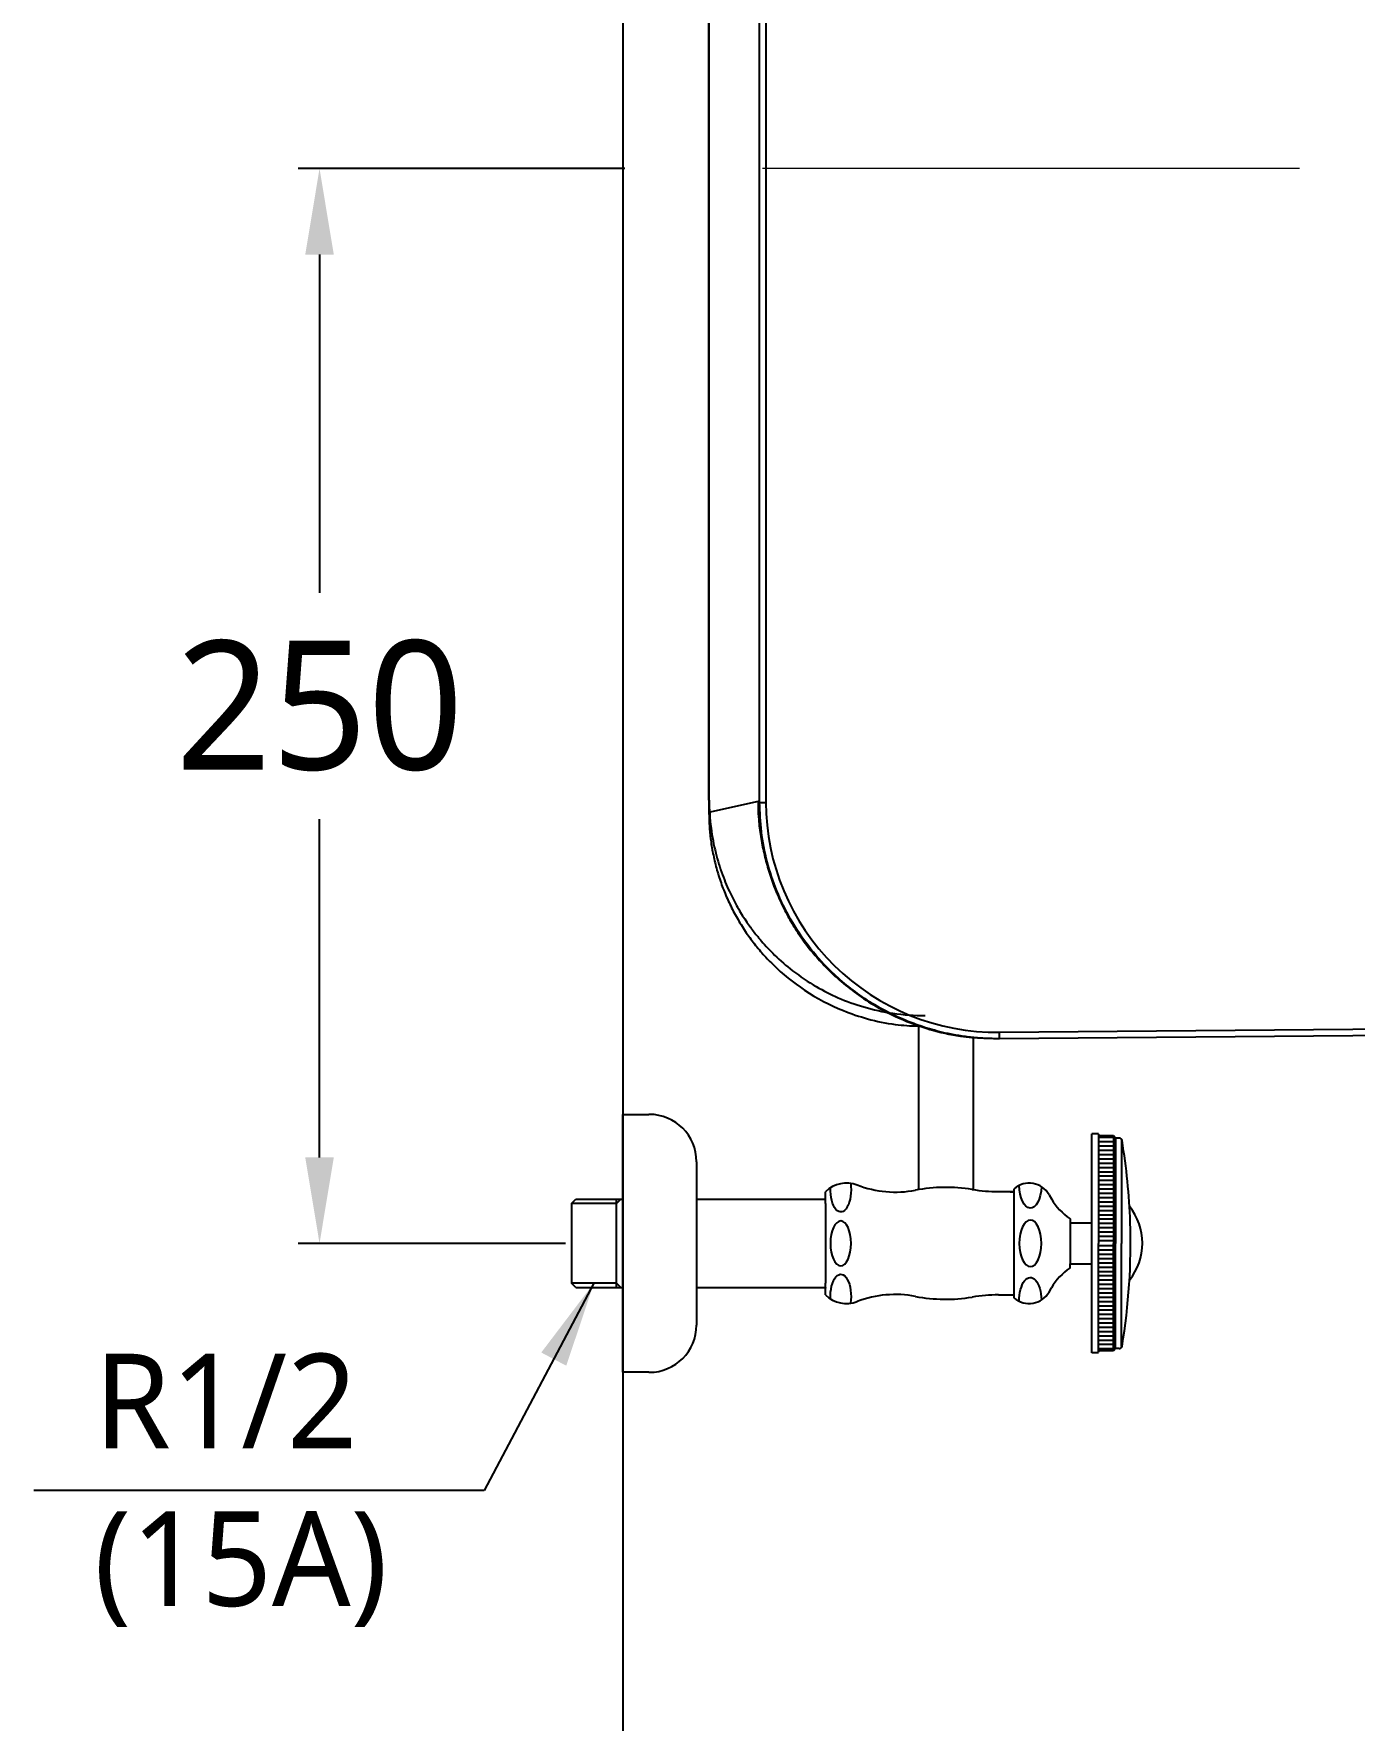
# Model space of a CAD drawing. Extents: x 612 to 6849, y -547 to 2005.
# Drawn here: x 690 to 997.2, y 863.5 to 1255.8 of the extents above; entities that cross this region are included whole.
import ezdxf

# ---------------------------------------------------------------- set-up
doc = ezdxf.new("R2010")
doc.units = 0
doc.header["$LTSCALE"] = 20
doc.header["$MEASUREMENT"] = 0
doc.linetypes.add('CENTER', pattern=[2, 1.25, -0.25, 0.25, -0.25])
doc.layers.get('0').update_dxf_attribs({"linetype": 'CONTINUOUS'})
doc.layers.get('DEFPOINTS').update_dxf_attribs({"linetype": 'CONTINUOUS'})
for name, color, linetype in [('1', 7, 'CONTINUOUS'), ('2', 2, 'CONTINUOUS'), ('4', 4, 'CONTINUOUS'), ('6', 6, 'CONTINUOUS')]:
    doc.layers.add(name, color=color, linetype=linetype)
doc.styles.add('ROMANS', font='NanumGothic.ttf', dxfattribs={"height": 10.144927})
doc.styles.get("Standard").update_dxf_attribs({"font": 'NanumGothic.ttf'})
doc.dimstyles.get("Standard").update_dxf_attribs({"dimtxt": 2.7, "dimasz": 2.5, "dimexe": 1.5, "dimexo": 1.5, "dimgap": 1.5, "dimtad": 1, "dimdec": 0, "dimlfac": 10, "dimzin": 0, "dimdsep": 46, "dimtxsty": 'Standard', "dimcen": 0, "dimclrt": 2, "dimadec": 0, "dimazin": 0, "dimtfac": 1, "dimtdec": 0, "dimtmove": 0, "dimatfit": 3, "dimfxl": 0, "dimtolj": 1, "dimtzin": 0, "dimarcsym": 0})

# ---------------------------------------------------------------- blocks, each defined once
blk = doc.blocks.new('*D72')
at = {"color": 3, "lineweight": -2}
for p, q in [((827.53, 1224.47), (751.46, 1224.47)), ((756.46, 1204.47), (756.46, 1125.8)), ((756.46, 994.47), (756.46, 1073.14)), ((813.69, 974.47), (751.46, 974.47))]:
    blk.add_line(p, q, dxfattribs=at)
at = {"color": 3}
for points in [[(753.13, 1204.47), (759.79, 1204.47), (756.46, 1224.47)], [(753.13, 994.47), (759.79, 994.47), (756.46, 974.47)]]:
    blk.add_solid(points, dxfattribs=at)
at = {"layer": 'DEFPOINTS', "color": 0}
for p in [(829.03, 1224.47), (756.46, 974.47), (815.19, 974.47)]:
    blk.add_point(p, dxfattribs=at)
at = {"color": 2, "insert": (756.46, 1099.47), "char_height": 30, "attachment_point": 5}
blk.add_mtext('\\A1;250', dxfattribs=at)
blk = doc.blocks.new('*D73')
at = {"color": 3, "lineweight": -2}
for p, q in [((847.07, 1225.97), (847.07, 1556.3)), ((1562.22, 1225.97), (1562.22, 1556.3)), ((867.07, 1551.3), (1542.22, 1551.3))]:
    blk.add_line(p, q, dxfattribs=at)
at = {"color": 3}
for points in [[(867.07, 1554.64), (867.07, 1547.97), (847.07, 1551.3)], [(1542.22, 1554.64), (1542.22, 1547.97), (1562.22, 1551.3)]]:
    blk.add_solid(points, dxfattribs=at)
at = {"layer": 'DEFPOINTS', "color": 0}
for p in [(1562.22, 1551.3), (847.07, 1224.47), (1562.22, 1224.47)]:
    blk.add_point(p, dxfattribs=at)
at = {"color": 2, "insert": (1214.01, 1577.46), "char_height": 30, "attachment_point": 5}
blk.add_mtext('\\A1;715', dxfattribs=at)

msp = doc.modelspace()

# ---------------------------------------------------------------- linework, layer by layer
at = {"layer": '1', "color": 7, "linetype": 'Continuous'}
for p, q in [((847.07, 1374.15), (847.07, 1074.79)), ((847.07, 1374.15), (847.07, 1074.79)), ((847.07, 1077.6), (847.07, 1371.34)), ((858.85, 1077.05), (858.85, 1371.89)), ((860.34, 1371.89), (860.34, 1077.05)), ((847.07, 1074.79), (858.61, 1077.35)), ((858.61, 1077.05), (858.6, 1077.05)), ((858.61, 1077.35), (858.61, 1077.05)), ((858.61, 1077.05), (858.85, 1077.05)), ((858.85, 1077.05), (860.34, 1077.05)), ((847.07, 1074.79), (847.07, 1074.79)), ((914.71, 1023.56), (1048.57, 1024.73)), ((914.72, 1022.06), (914.48, 1022.06)), ((914.72, 1022.06), (914.71, 1023.56)), ((1048.59, 1023.23), (914.72, 1022.06))]:
    msp.add_line(p, q, dxfattribs=at)
at = {"layer": '1', "color": 1, "linetype": 'CENTER', "lineweight": 0, "ltscale": 5}
msp.add_line((1584.53, 1224.47), (839.32, 1224.47), dxfattribs=at)
at = {"layer": '1', "color": 7, "linetype": 'Continuous'}
for centre, major_axis, ratio, start_param, end_param in [((856.61, 1077.05), (2, -0.05), 0.248173, 0.103106, 0.126299), ((914.24, 1077.06), (-53.9, -0.47), 0.992546, 6.274524, 7.853982)]:
    msp.add_ellipse(centre, major_axis=major_axis, ratio=ratio, start_param=start_param, end_param=end_param, dxfattribs=at)
for points, knots in [([(847.14, 1077.6), (847.14, 1075.41), (847.41, 1071.27), (848.52, 1065.42), (850.09, 1060.33), (851.93, 1055.97), (853.86, 1052.34), (855.74, 1049.37), (857.52, 1046.91), (859.64, 1044.32), (862.54, 1041.23), (866.76, 1037.57), (871.73, 1034.23), (877.3, 1031.41), (883.26, 1029.26), (890.08, 1027.78), (894.89, 1027.46), (897.43, 1027.48)], [0, 0, 0, 0, 0.082773, 0.15789, 0.225349, 0.285153, 0.337302, 0.3818, 0.418651, 0.452442, 0.509087, 0.579585, 0.663921, 0.736271, 0.816396, 0.9043, 1, 1, 1, 1]), ([(858.6, 1077.05), (858.59, 1075.69), (858.65, 1074.33), (858.85, 1071.62), (859.01, 1070.27), (859.63, 1066.26), (860.25, 1063.64), (861.19, 1060.69), (861.31, 1060.31), (861.44, 1059.93)], [0, 0, 0, 0, 0.232585, 0.232585, 0.46517, 0.46517, 0.930341, 0.930341, 1, 1, 1, 1]), ([(858.61, 1077.35), (858.61, 1077.34), (858.61, 1077.32), (858.61, 1077.22), (858.61, 1077.14), (858.6, 1077.05)], [0, 0, 0, 0, 0.149842, 0.149842, 1, 1, 1, 1]), ([(858.6, 1077.06), (858.6, 1077.15), (858.6, 1077.23), (858.61, 1077.33), (858.61, 1077.34), (858.61, 1077.35)], [0, 0, 0, 0, 0.851806, 0.851806, 1, 1, 1, 1]), ([(861.55, 1059.94), (861.38, 1060.42), (860.78, 1062.15), (859.92, 1065.18), (859.14, 1069.09), (858.73, 1072.61), (858.61, 1074.88), (858.6, 1075.8), (858.6, 1075.84)], [0, 0, 0, 0, 0.093013, 0.338098, 0.581592, 0.828514, 0.993299, 1, 1, 1, 1]), ([(858.61, 1077.05), (858.63, 1075.8), (858.68, 1073.28), (859.09, 1069.51), (859.75, 1065.73), (860.68, 1061.97), (861.9, 1058.25), (863.39, 1054.58), (865.16, 1051), (867.21, 1047.53), (869.53, 1044.18), (872.12, 1040.97), (876.38, 1036.45), (883.13, 1030.96), (891.28, 1026.64), (898.98, 1023.99), (904.96, 1022.63), (909.16, 1022.3), (910.95, 1022.21)], [0, 0, 0, 0, 0.044908, 0.090283, 0.136128, 0.182446, 0.22924, 0.276514, 0.324269, 0.372509, 0.421236, 0.470454, 0.520163, 0.644033, 0.780812, 0.848769, 0.935895, 1, 1, 1, 1]), ([(914.72, 1022.06), (913.55, 1022.07), (911.28, 1022.1), (907.99, 1022.38), (904.95, 1022.81), (902.15, 1023.36), (899.61, 1023.99), (897.31, 1024.67), (895.26, 1025.38), (890.42, 1027.23), (883.37, 1030.96), (875.74, 1037.18), (870.11, 1043.53), (865.97, 1049.75), (862.76, 1056.34), (860.5, 1063.16), (859.11, 1070.1), (858.94, 1074.75), (858.85, 1077.05)], [0, 0, 0, 0, 0.040436, 0.078283, 0.113539, 0.146206, 0.176283, 0.20377, 0.228667, 0.250974, 0.382224, 0.501098, 0.588141, 0.673606, 0.757508, 0.839863, 0.920687, 1, 1, 1, 1]), ([(847.07, 1074.79), (847.1, 1073.63), (847.15, 1071.28), (847.53, 1067.78), (848.15, 1064.3), (849.03, 1060.85), (850.15, 1057.46), (851.52, 1054.15), (853.14, 1050.93), (854.99, 1047.82), (857.07, 1044.84), (859.38, 1042.01), (863.24, 1037.92), (869.34, 1032.97), (876.97, 1028.95), (884.16, 1026.54), (890.02, 1025.3), (894, 1025.08), (895.79, 1025.01)], [0, 0, 0, 0, 0.045488, 0.091171, 0.13705, 0.183131, 0.229416, 0.275908, 0.322612, 0.36953, 0.416665, 0.464021, 0.511601, 0.635555, 0.767828, 0.844793, 0.930505, 1, 1, 1, 1])]:
    msp.add_open_spline(points, degree=3, knots=knots, dxfattribs=at)
msp.add_open_spline([(858.6, 1075.84), (858.59, 1076.25), (858.6, 1076.65), (858.6, 1077.06)], degree=3, dxfattribs=at)
at = {"layer": '4'}
for p, q in [((895.84, 1025.18), (895.84, 986.97)), ((908.54, 1022.37), (908.54, 986.97)), ((827.07, 1004.47), (833.07, 1004.47)), ((827.07, 944.47), (827.07, 1004.47)), ((937.69, 999.97), (936.19, 999.97)), ((936.19, 998.97), (936.19, 999.97)), ((936.19, 974.47), (936.19, 998.97)), ((937.69, 999.77), (937.69, 999.97)), ((937.69, 999.77), (937.69, 974.47)), ((941.19, 999.06), (937.69, 999.06)), ((941.19, 998.06), (937.69, 998.06)), ((941.19, 997.06), (937.69, 997.06)), ((941.19, 999.47), (937.99, 999.47)), ((941.69, 998.97), (941.19, 999.47)), ((941.19, 999.47), (941.19, 974.47)), ((942.52, 998.97), (941.69, 998.97)), ((941.69, 998.97), (941.69, 974.47)), ((943.11, 998.47), (943.11, 974.47)), ((844.19, 993.47), (844.19, 955.47)), ((941.19, 996.06), (937.69, 996.06)), ((941.19, 995.06), (937.69, 995.06)), ((941.19, 994.06), (937.69, 994.06)), ((941.19, 993.06), (937.69, 993.06)), ((941.19, 992.06), (937.69, 992.06)), ((941.19, 991.06), (937.69, 991.06)), ((941.19, 990.06), (937.69, 990.06)), ((941.19, 989.06), (937.69, 989.06)), ((815.07, 983.72), (816.07, 984.72)), ((816.07, 984.72), (827.07, 984.72)), ((825.57, 964.22), (825.57, 984.72)), ((825.57, 983.72), (826.57, 984.72)), ((844.19, 984.72), (874.19, 984.72)), ((874.19, 983.72), (874.19, 986.47)), ((914.48, 986.5), (918.1, 986.5)), ((917.19, 986.47), (918.1, 986.47)), ((918.1, 986.47), (918.1, 987.19)), ((918.1, 962.47), (918.1, 986.47)), ((926.22, 985.79), (926.77, 984.84)), ((941.19, 988.06), (937.69, 988.06)), ((941.19, 987.06), (937.69, 987.06)), ((941.19, 986.06), (937.69, 986.06)), ((941.19, 985.06), (937.69, 985.06)), ((825.57, 983.72), (815.07, 983.72)), ((815.19, 965.22), (815.19, 983.72)), ((827.07, 984.1), (827.07, 964.84)), ((874.19, 983.72), (874.19, 965.22)), ((941.19, 984.06), (937.69, 984.06)), ((941.19, 983.06), (937.69, 983.06)), ((941.19, 982.06), (937.69, 982.06)), ((941.19, 981.06), (937.69, 981.06)), ((931.1, 980.2), (931.1, 979.22)), ((931.1, 979.22), (931.1, 969.72)), ((931.1, 979.22), (936.19, 979.22)), ((941.19, 980.06), (937.69, 980.06)), ((941.19, 979.06), (937.69, 979.06)), ((941.19, 978.06), (937.69, 978.06)), ((941.19, 977.06), (937.69, 977.06)), ((936.19, 948.97), (936.19, 974.47)), ((941.19, 976.06), (937.69, 976.06)), ((941.19, 975.06), (937.69, 975.06)), ((937.69, 949.17), (937.69, 974.47)), ((941.19, 973.88), (937.69, 973.88)), ((941.19, 949.47), (941.19, 974.47)), ((941.69, 949.97), (941.69, 974.47)), ((943.11, 950.47), (943.11, 974.47)), ((931.1, 969.72), (936.19, 969.72)), ((931.1, 968.74), (931.1, 969.72)), ((941.19, 972.88), (937.69, 972.88)), ((941.19, 971.88), (937.69, 971.88)), ((941.19, 970.88), (937.69, 970.88)), ((941.19, 969.88), (937.69, 969.88)), ((816.07, 964.22), (815.07, 965.22)), ((825.57, 965.22), (815.07, 965.22)), ((826.57, 964.22), (825.57, 965.22)), ((874.19, 962.47), (874.19, 965.22)), ((941.19, 968.88), (937.69, 968.88)), ((941.19, 967.88), (937.69, 967.88)), ((941.19, 966.88), (937.69, 966.88)), ((941.19, 965.88), (937.69, 965.88)), ((816.07, 964.22), (827.07, 964.22)), ((844.19, 964.22), (874.19, 964.22)), ((874.19, 964.22), (874.19, 964.04)), ((874.19, 962.47), (874.19, 964.04)), ((914.48, 962.47), (918.1, 962.47)), ((918.1, 961.75), (918.1, 962.47)), ((926.22, 963.15), (926.77, 964.11)), ((941.19, 964.88), (937.69, 964.88)), ((941.19, 963.88), (937.69, 963.88)), ((941.19, 962.88), (937.69, 962.88)), ((941.19, 961.88), (937.69, 961.88)), ((941.19, 960.88), (937.69, 960.88)), ((941.19, 959.88), (937.69, 959.88)), ((941.19, 958.91), (937.69, 958.91)), ((941.19, 957.91), (937.69, 957.91)), ((941.19, 956.91), (937.69, 956.91)), ((941.19, 955.91), (937.69, 955.91)), ((941.19, 954.91), (937.69, 954.91)), ((941.19, 953.91), (937.69, 953.91)), ((941.19, 952.91), (937.69, 952.91)), ((941.19, 951.91), (937.69, 951.91)), ((941.19, 950.91), (937.69, 950.91)), ((941.19, 949.91), (937.69, 949.91)), ((941.19, 949.5), (937.99, 949.5)), ((941.69, 950), (941.19, 949.5)), ((942.52, 950), (941.69, 950)), ((937.69, 949), (936.19, 949)), ((833.07, 944.47), (827.07, 944.47))]:
    msp.add_line(p, q, dxfattribs=at)
for centre, radius, start, end in [((833.07, 993.47), 11, 89.3526, 90), ((833.19, 993.47), 11, 0, 90), ((937.99, 999.77), 0.3, 180, 270), ((942.52, 998.27), 0.7, 9.4934, 90), ((800.19, 974.47), 145, 1.9431, 9.4934), ((879.1, 981.48), 7, 69.0339, 134.5129), ((890.49, 1011.23), 24.83, 249.0339, 280.7373), ((902.19, 949.5), 38, 80.6952, 100.7373), ((914.48, 1024.5), 38, 260.6952, 270), ((921.58, 983.11), 5.36, 30, 130.4306), ((938.9, 991.84), 14, 210, 236.1902), ((933.94, 974.43), 14, 0.2473, 38.2141), ((800.19, 974.47), 145, 350.5066, 1.9431), ((933.94, 974.55), 14, 321.7859, 359.7527), ((938.9, 957.11), 14, 123.8098, 150), ((879.1, 967.46), 7, 225.5, 290.9661), ((890.49, 937.74), 24.83, 79.2627, 110.9661), ((902.19, 999.47), 38, 259.2627, 279.3048), ((914.48, 924.47), 38, 90, 99.3048), ((921.58, 965.83), 5.36, 229.5694, 330), ((833.19, 955.47), 11, 270, 0), ((937.99, 949.2), 0.3, 90, 180), ((942.52, 950.7), 0.7, 270, 350.5066), ((833.07, 955.47), 11, 270, 270.6474)]:
    msp.add_arc(centre, radius, start, end, dxfattribs=at)
at = {"layer": '4', "extrusion": (0, 0, -1)}
for centre, major_axis, ratio, start_param, end_param in [((877.75, 986.98), (0, -5.22), 0.46009, 4.433611, 7.934688), ((921.87, 988.06), (0, -5.4), 0.478204, 4.79078, 7.834251), ((877.75, 962.06), (0, -5.22), 0.46009, 1.472186, 5.009627), ((921.87, 961.15), (0, -5.4), 0.478204, 1.540108, 4.68362)]:
    msp.add_ellipse(centre, major_axis=major_axis, ratio=ratio, start_param=start_param, end_param=end_param, dxfattribs=at)
for centre, major_axis, ratio in [((877.75, 974.47), (0, -5.22), 0.46009), ((921.87, 974.47), (0, -5.4), 0.478204)]:
    msp.add_ellipse(centre, major_axis=major_axis, ratio=ratio, dxfattribs=at)
at = {"layer": '6'}
msp.add_lwpolyline([(2109.38, 1749.51), (827.07, 1749.51), (827.07, -175.53), (2227.01, -175.53)], dxfattribs=at)

# ---------------------------------------------------------------- texts
at = {"layer": '2', "insert": (704.02, 917.02), "char_height": 22, "attachment_point": 4, "style": 'ROMANS'}
msp.add_mtext('R1/2\\P(15A)', dxfattribs=at)

# ---------------------------------------------------------------- dimensions: what is measured, and where the dimension line sits
dim = msp.add_linear_dim(base=(1562.22, 1551.3), p1=(847.07, 1224.47), p2=(1562.22, 1224.47), dimstyle='Standard', override={"dimtxt": 30, "dimasz": 20, "dimexe": 5, "dimgap": 10, "dimlfac": 1, "dimzin": 12, "dimclrd": 3, "dimclre": 3, "dimazin": 2, "dimarcsym": 1})
dim.commit()
dim.dimension.update_dxf_attribs({"geometry": '*D73', "text_midpoint": (1214.01, 1551.3), "dimtype": 160})
dim = msp.add_linear_dim(base=(756.46, 974.47), p1=(829.03, 1224.47), p2=(815.19, 974.47), angle=90, dimstyle='Standard', override={"dimtxt": 30, "dimasz": 20, "dimexe": 5, "dimgap": 10, "dimtih": 1, "dimtoh": 1, "dimlfac": 1, "dimzin": 12, "dimclrd": 3, "dimclre": 3, "dimazin": 2, "dimarcsym": 1})
dim.commit()
dim.dimension.update_dxf_attribs({"geometry": '*D72', "text_midpoint": (756.46, 1099.47)})

# ---------------------------------------------------------------- leaders
msp.add_leader([(820.32, 965.22), (794.81, 916.99), (689.95, 916.99)], dimstyle='Standard', override={"dimtxt": 20, "dimasz": 20, "dimexe": 5, "dimgap": 10, "dimtad": 0, "dimtih": 1, "dimtoh": 1, "dimlfac": 1, "dimzin": 12, "dimclrd": 3, "dimclre": 3, "dimazin": 2, "dimarcsym": 1})

doc.saveas('drawing.dxf')
